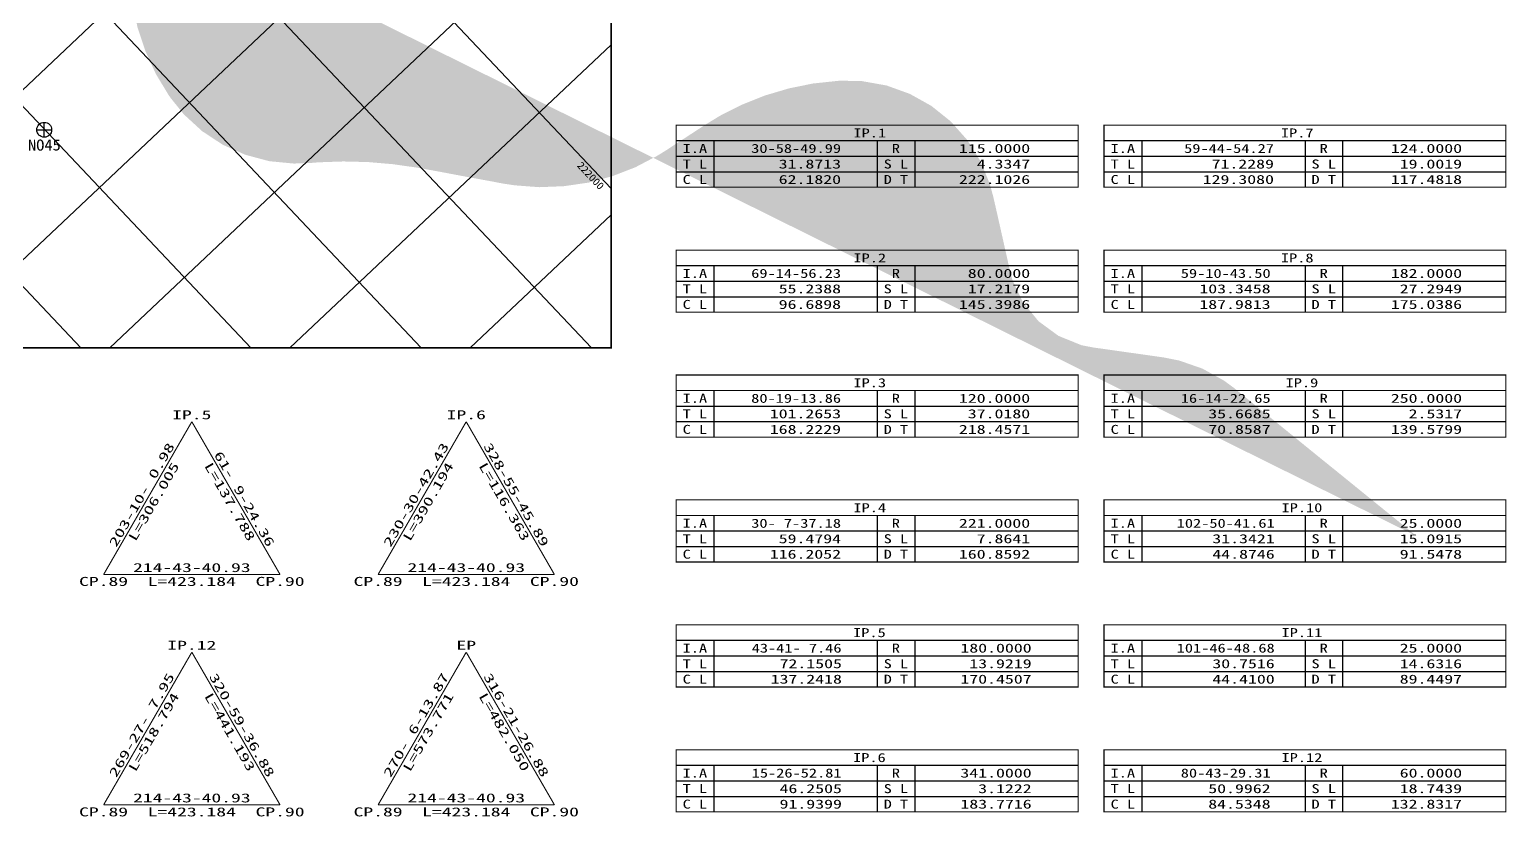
# Model space of a CAD drawing. Extents: x 222982 to 225286, y 223892 to 225222.
# Drawn here: x 224093 to 225286, y 223892 to 224528 of the extents above; entities that cross this region are included whole.
import ezdxf
from ezdxf.enums import TextEntityAlignment as Align

# ---------------------------------------------------------------- set-up
doc = ezdxf.new("R2010")
doc.units = 0
doc.header["$MEASUREMENT"] = 0
for name, color, linetype in [('CV-GRID-BORD', 4, 'CONTINUOUS'), ('CV-GRID-LINE', 1, 'CONTINUOUS'), ('CV-GRID-TEXT', 4, 'CONTINUOUS'), ('CV-TABL-LIN1', 4, 'CONTINUOUS'), ('CV-TABL-LIN2', 1, 'CONTINUOUS'), ('CV-TABL-TEX1', 6, 'CONTINUOUS'), ('CV-TABL-TEX2', 3, 'CONTINUOUS'), ('CZ-BASE', 253, 'CONTINUOUS'), ('CZ-LEAL', 1, 'CONTINUOUS'), ('CZ-LEAT', 3, 'CONTINUOUS'), ('CZ-SYMB', 2, 'CONTINUOUS')]:
    doc.layers.add(name, color=color, linetype=linetype)
doc.styles.add('GHS', font='DotumChe.ttf')

msp = doc.modelspace()

# ---------------------------------------------------------------- hatches: boundary and pattern name
at = {"layer": 'CZ-BASE'}
h = msp.add_hatch(color=256, dxfattribs=at)
h.paths.add_polyline_path([(224283.2, 224753.3), (224283.2, 224752.3), (224284.4, 224752.3), (224284.4, 224753.3)], flags=17)
edge = h.paths.add_edge_path()
edge.add_line((225213.6, 224118.1), (225198.1, 224130.7))
edge.add_line((225198.1, 224130.7), (225182.5, 224143.3))
edge.add_line((225182.5, 224143.3), (225167, 224155.9))
edge.add_line((225167, 224155.9), (225151.5, 224168.5))
edge.add_line((225151.5, 224168.5), (225135.9, 224181.1))
edge.add_line((225135.9, 224181.1), (225120.4, 224193.7))
edge.add_line((225120.4, 224193.7), (225104.9, 224206.3))
edge.add_line((225104.9, 224206.3), (225089.3, 224218.9))
edge.add_line((225089.3, 224218.9), (225073.8, 224231.5))
edge.add_line((225073.8, 224231.5), (225065.9, 224238))
edge.add_line((225065.9, 224238), (225058, 224243.8))
edge.add_line((225058, 224243.8), (225040.6, 224253.5))
edge.add_line((225040.6, 224253.5), (225021.7, 224260.1))
edge.add_line((225021.7, 224260.1), (225009.5, 224262.5))
edge.add_line((225009.5, 224262.5), (225002, 224263.6))
edge.add_line((225002, 224263.6), (224982.2, 224266.4))
edge.add_line((224982.2, 224266.4), (224962.4, 224269.2))
edge.add_line((224962.4, 224269.2), (224951.8, 224270.7))
edge.add_line((224951.8, 224270.7), (224942.7, 224272.5))
edge.add_line((224942.7, 224272.5), (224924.2, 224280))
edge.add_line((224924.2, 224280), (224908.1, 224291.8))
edge.add_line((224908.1, 224291.8), (224895.4, 224307.2))
edge.add_line((224895.4, 224307.2), (224887, 224325.2))
edge.add_line((224887, 224325.2), (224885, 224332.3))
edge.add_line((224885, 224332.3), (224882.3, 224344.6))
edge.add_line((224882.3, 224344.6), (224877.9, 224364.2))
edge.add_line((224877.9, 224364.2), (224873.5, 224383.7))
edge.add_line((224873.5, 224383.7), (224871.4, 224392.8))
edge.add_line((224871.4, 224392.8), (224868.6, 224403.1))
edge.add_line((224868.6, 224403.1), (224861, 224421.5))
edge.add_line((224861, 224421.5), (224850.4, 224438.4))
edge.add_line((224850.4, 224438.4), (224837.1, 224453.4))
edge.add_line((224837.1, 224453.4), (224821.5, 224465.9))
edge.add_line((224821.5, 224465.9), (224804.1, 224475.6))
edge.add_line((224804.1, 224475.6), (224785.3, 224482.4))
edge.add_line((224785.3, 224482.4), (224765.6, 224485.9))
edge.add_line((224765.6, 224485.9), (224748.1, 224486.3))
edge.add_line((224748.1, 224486.3), (224747.9, 224486.3))
edge.add_line((224747.9, 224486.3), (224745.6, 224486.1))
edge.add_line((224745.6, 224486.1), (224725.8, 224484))
edge.add_line((224725.8, 224484), (224706.2, 224480))
edge.add_line((224706.2, 224480), (224687, 224474.3))
edge.add_line((224687, 224474.3), (224668.4, 224466.9))
edge.add_line((224668.4, 224466.9), (224650.6, 224457.9))
edge.add_line((224650.6, 224457.9), (224638.7, 224450.6))
edge.add_line((224638.7, 224450.6), (224633.6, 224447.3))
edge.add_line((224633.6, 224447.3), (224616.9, 224436.4))
edge.add_line((224616.9, 224436.4), (224606.2, 224429.4))
edge.add_line((224606.2, 224429.4), (224600, 224425.6))
edge.add_line((224600, 224425.6), (224582.3, 224416.3))
edge.add_line((224582.3, 224416.3), (224563.7, 224409.1))
edge.add_line((224563.7, 224409.1), (224544.4, 224403.9))
edge.add_line((224544.4, 224403.9), (224524.6, 224401))
edge.add_line((224524.6, 224401), (224504.6, 224400.2))
edge.add_line((224504.6, 224400.2), (224484.7, 224401.7))
edge.add_line((224484.7, 224401.7), (224474.9, 224403.2))
edge.add_line((224474.9, 224403.2), (224465, 224405.1))
edge.add_line((224465, 224405.1), (224445.3, 224408.7))
edge.add_line((224445.3, 224408.7), (224425.7, 224412.4))
edge.add_line((224425.7, 224412.4), (224410.6, 224415.2))
edge.add_line((224410.6, 224415.2), (224406, 224416))
edge.add_line((224406, 224416), (224386.2, 224418.8))
edge.add_line((224386.2, 224418.8), (224366.3, 224420.5))
edge.add_line((224366.3, 224420.5), (224346.3, 224421))
edge.add_line((224346.3, 224421), (224326.3, 224420.3))
edge.add_line((224326.3, 224420.3), (224319.1, 224419.7))
edge.add_line((224319.1, 224419.7), (224319.1, 224419.7))
edge.add_line((224319.1, 224419.7), (224306.3, 224419.3))
edge.add_line((224306.3, 224419.3), (224286.5, 224421.2))
edge.add_line((224286.5, 224421.2), (224267.1, 224426.4))
edge.add_line((224267.1, 224426.4), (224248.9, 224434.5))
edge.add_line((224248.9, 224434.5), (224232.2, 224445.5))
edge.add_line((224232.2, 224445.5), (224217.5, 224459))
edge.add_line((224217.5, 224459), (224207.1, 224471.9))
edge.add_line((224207.1, 224471.9), (224206.8, 224472.3))
edge.add_line((224206.8, 224472.3), (224205.1, 224474.7))
edge.add_line((224205.1, 224474.7), (224194.8, 224491.8))
edge.add_line((224194.8, 224491.8), (224186.5, 224510))
edge.add_line((224186.5, 224510), (224180.1, 224529))
edge.add_line((224180.1, 224529), (224175.9, 224548.5))
edge.add_line((224175.9, 224548.5), (224173.9, 224568.4))
edge.add_line((224173.9, 224568.4), (224174, 224588.4))
edge.add_line((224174, 224588.4), (224176.3, 224608.2))
edge.add_line((224176.3, 224608.2), (224180.8, 224627.7))
edge.add_line((224180.8, 224627.7), (224187.5, 224646.6))
edge.add_line((224187.5, 224646.6), (224189.4, 224651.2))
edge.add_line((224189.4, 224651.2), (224189.7, 224651.7))
edge.add_line((224189.7, 224651.7), (224195.9, 224664.7))
edge.add_line((224195.9, 224664.7), (224205.8, 224682.1))
edge.add_line((224205.8, 224682.1), (224217, 224698.6))
edge.add_line((224217, 224698.6), (224227.3, 224711.5))
edge.add_line((224227.3, 224711.5), (224229.6, 224714.2))
edge.add_line((224229.6, 224714.2), (224242.5, 224729.5))
edge.add_line((224242.5, 224729.5), (224243.1, 224730.1))
edge.add_line((224243.1, 224730.1), (224248.9, 224747.8))
edge.add_line((224248.9, 224747.8), (224240.3, 224765.3))
edge.add_line((224240.3, 224765.3), (224235.4, 224768.5))
edge.add_line((224235.4, 224768.5), (224222.9, 224775))
edge.add_line((224222.9, 224775), (224210.8, 224781.2))
edge.add_line((224210.8, 224781.2), (224204.8, 224783.4))
edge.add_line((224204.8, 224783.4), (224185.6, 224779.9))
edge.add_line((224185.6, 224779.9), (224175.3, 224765.6))
edge.add_line((224175.3, 224765.6), (224174.7, 224763.7))
edge.add_line((224174.7, 224763.7), (224169.4, 224744.4))
edge.add_line((224169.4, 224744.4), (224164.1, 224725.1))
edge.add_line((224164.1, 224725.1), (224161.8, 224716.7))
edge.add_line((224161.8, 224716.7), (224157.8, 224706.2))
edge.add_line((224157.8, 224706.2), (224146.1, 224690))
edge.add_line((224146.1, 224690), (224129.8, 224678.6))
edge.add_line((224129.8, 224678.6), (224110.7, 224673.1))
edge.add_line((224110.7, 224673.1), (224097.3, 224673.1))
edge.add_line((224097.3, 224673.1), (224093.2, 224673.6))
h = msp.add_hatch(color=256, dxfattribs=at)
h.paths.add_polyline_path([(224290, 224758.9), (224289.8, 224758), (224289.7, 224757.4), (224289.4, 224757.1), (224289, 224756.9), (224289, 224755.9), (224289.8, 224755.9), (224289.8, 224752.4), (224289.8, 224748.8), (224290.2, 224748.8), (224290.2, 224753.9), (224290.3, 224758.9)], flags=17)
edge = h.paths.add_edge_path()
edge.add_line((225213.6, 224118.1), (225198.1, 224130.7))
edge.add_line((225198.1, 224130.7), (225182.5, 224143.3))
edge.add_line((225182.5, 224143.3), (225167, 224155.9))
edge.add_line((225167, 224155.9), (225151.5, 224168.5))
edge.add_line((225151.5, 224168.5), (225135.9, 224181.1))
edge.add_line((225135.9, 224181.1), (225120.4, 224193.7))
edge.add_line((225120.4, 224193.7), (225104.9, 224206.3))
edge.add_line((225104.9, 224206.3), (225089.3, 224218.9))
edge.add_line((225089.3, 224218.9), (225073.8, 224231.5))
edge.add_line((225073.8, 224231.5), (225065.9, 224238))
edge.add_line((225065.9, 224238), (225058, 224243.8))
edge.add_line((225058, 224243.8), (225040.6, 224253.5))
edge.add_line((225040.6, 224253.5), (225021.7, 224260.1))
edge.add_line((225021.7, 224260.1), (225009.5, 224262.5))
edge.add_line((225009.5, 224262.5), (225002, 224263.6))
edge.add_line((225002, 224263.6), (224982.2, 224266.4))
edge.add_line((224982.2, 224266.4), (224962.4, 224269.2))
edge.add_line((224962.4, 224269.2), (224951.8, 224270.7))
edge.add_line((224951.8, 224270.7), (224942.7, 224272.5))
edge.add_line((224942.7, 224272.5), (224924.2, 224280))
edge.add_line((224924.2, 224280), (224908.1, 224291.8))
edge.add_line((224908.1, 224291.8), (224895.4, 224307.2))
edge.add_line((224895.4, 224307.2), (224887, 224325.2))
edge.add_line((224887, 224325.2), (224885, 224332.3))
edge.add_line((224885, 224332.3), (224882.3, 224344.6))
edge.add_line((224882.3, 224344.6), (224877.9, 224364.2))
edge.add_line((224877.9, 224364.2), (224873.5, 224383.7))
edge.add_line((224873.5, 224383.7), (224871.4, 224392.8))
edge.add_line((224871.4, 224392.8), (224868.6, 224403.1))
edge.add_line((224868.6, 224403.1), (224861, 224421.5))
edge.add_line((224861, 224421.5), (224850.4, 224438.4))
edge.add_line((224850.4, 224438.4), (224837.1, 224453.4))
edge.add_line((224837.1, 224453.4), (224821.5, 224465.9))
edge.add_line((224821.5, 224465.9), (224804.1, 224475.6))
edge.add_line((224804.1, 224475.6), (224785.3, 224482.4))
edge.add_line((224785.3, 224482.4), (224765.6, 224485.9))
edge.add_line((224765.6, 224485.9), (224748.1, 224486.3))
edge.add_line((224748.1, 224486.3), (224747.9, 224486.3))
edge.add_line((224747.9, 224486.3), (224745.6, 224486.1))
edge.add_line((224745.6, 224486.1), (224725.8, 224484))
edge.add_line((224725.8, 224484), (224706.2, 224480))
edge.add_line((224706.2, 224480), (224687, 224474.3))
edge.add_line((224687, 224474.3), (224668.4, 224466.9))
edge.add_line((224668.4, 224466.9), (224650.6, 224457.9))
edge.add_line((224650.6, 224457.9), (224638.7, 224450.6))
edge.add_line((224638.7, 224450.6), (224633.6, 224447.3))
edge.add_line((224633.6, 224447.3), (224616.9, 224436.4))
edge.add_line((224616.9, 224436.4), (224606.2, 224429.4))
edge.add_line((224606.2, 224429.4), (224600, 224425.6))
edge.add_line((224600, 224425.6), (224582.3, 224416.3))
edge.add_line((224582.3, 224416.3), (224563.7, 224409.1))
edge.add_line((224563.7, 224409.1), (224544.4, 224403.9))
edge.add_line((224544.4, 224403.9), (224524.6, 224401))
edge.add_line((224524.6, 224401), (224504.6, 224400.2))
edge.add_line((224504.6, 224400.2), (224484.7, 224401.7))
edge.add_line((224484.7, 224401.7), (224474.9, 224403.2))
edge.add_line((224474.9, 224403.2), (224465, 224405.1))
edge.add_line((224465, 224405.1), (224445.3, 224408.7))
edge.add_line((224445.3, 224408.7), (224425.7, 224412.4))
edge.add_line((224425.7, 224412.4), (224410.6, 224415.2))
edge.add_line((224410.6, 224415.2), (224406, 224416))
edge.add_line((224406, 224416), (224386.2, 224418.8))
edge.add_line((224386.2, 224418.8), (224366.3, 224420.5))
edge.add_line((224366.3, 224420.5), (224346.3, 224421))
edge.add_line((224346.3, 224421), (224326.3, 224420.3))
edge.add_line((224326.3, 224420.3), (224319.1, 224419.7))
edge.add_line((224319.1, 224419.7), (224319.1, 224419.7))
edge.add_line((224319.1, 224419.7), (224306.3, 224419.3))
edge.add_line((224306.3, 224419.3), (224286.5, 224421.2))
edge.add_line((224286.5, 224421.2), (224267.1, 224426.4))
edge.add_line((224267.1, 224426.4), (224248.9, 224434.5))
edge.add_line((224248.9, 224434.5), (224232.2, 224445.5))
edge.add_line((224232.2, 224445.5), (224217.5, 224459))
edge.add_line((224217.5, 224459), (224207.1, 224471.9))
edge.add_line((224207.1, 224471.9), (224206.8, 224472.3))
edge.add_line((224206.8, 224472.3), (224205.1, 224474.7))
edge.add_line((224205.1, 224474.7), (224194.8, 224491.8))
edge.add_line((224194.8, 224491.8), (224186.5, 224510))
edge.add_line((224186.5, 224510), (224180.1, 224529))
edge.add_line((224180.1, 224529), (224175.9, 224548.5))
edge.add_line((224175.9, 224548.5), (224173.9, 224568.4))
edge.add_line((224173.9, 224568.4), (224174, 224588.4))
edge.add_line((224174, 224588.4), (224176.3, 224608.2))
edge.add_line((224176.3, 224608.2), (224180.8, 224627.7))
edge.add_line((224180.8, 224627.7), (224187.5, 224646.6))
edge.add_line((224187.5, 224646.6), (224189.4, 224651.2))
edge.add_line((224189.4, 224651.2), (224189.7, 224651.7))
edge.add_line((224189.7, 224651.7), (224195.9, 224664.7))
edge.add_line((224195.9, 224664.7), (224205.8, 224682.1))
edge.add_line((224205.8, 224682.1), (224217, 224698.6))
edge.add_line((224217, 224698.6), (224227.3, 224711.5))
edge.add_line((224227.3, 224711.5), (224229.6, 224714.2))
edge.add_line((224229.6, 224714.2), (224242.5, 224729.5))
edge.add_line((224242.5, 224729.5), (224243.1, 224730.1))
edge.add_line((224243.1, 224730.1), (224248.9, 224747.8))
edge.add_line((224248.9, 224747.8), (224240.3, 224765.3))
edge.add_line((224240.3, 224765.3), (224235.4, 224768.5))
edge.add_line((224235.4, 224768.5), (224222.9, 224775))
edge.add_line((224222.9, 224775), (224210.8, 224781.2))
edge.add_line((224210.8, 224781.2), (224204.8, 224783.4))
edge.add_line((224204.8, 224783.4), (224185.6, 224779.9))
edge.add_line((224185.6, 224779.9), (224175.3, 224765.6))
edge.add_line((224175.3, 224765.6), (224174.7, 224763.7))
edge.add_line((224174.7, 224763.7), (224169.4, 224744.4))
edge.add_line((224169.4, 224744.4), (224164.1, 224725.1))
edge.add_line((224164.1, 224725.1), (224161.8, 224716.7))
edge.add_line((224161.8, 224716.7), (224157.8, 224706.2))
edge.add_line((224157.8, 224706.2), (224146.1, 224690))
edge.add_line((224146.1, 224690), (224129.8, 224678.6))
edge.add_line((224129.8, 224678.6), (224110.7, 224673.1))
edge.add_line((224110.7, 224673.1), (224097.3, 224673.1))
edge.add_line((224097.3, 224673.1), (224093.2, 224673.6))
h = msp.add_hatch(color=256, dxfattribs=at)
h.paths.add_polyline_path([(224292.2, 224758.9), (224291.9, 224758.7), (224291.7, 224758.4), (224291.6, 224758), (224291.4, 224757.2), (224291.2, 224755.4), (224291.2, 224752.5), (224291.3, 224750.6), (224291.4, 224749.9), (224291.6, 224749.3), (224291.8, 224748.9), (224292, 224748.6), (224292.4, 224748.5), (224292.6, 224748.6), (224292.9, 224749), (224293.1, 224749.5), (224293.3, 224750.4), (224293.4, 224751.8), (224293.5, 224752.5), (224293.5, 224754.9), (224293.3, 224756.7), (224293.1, 224757.9), (224292.9, 224758.4), (224292.7, 224758.7), (224292.5, 224758.9)], flags=17)
h.paths.add_polyline_path([(224292.2, 224757.7), (224291.9, 224757.2), (224291.8, 224756.8), (224291.7, 224756.3), (224291.6, 224754.9), (224291.6, 224752.5), (224291.7, 224751.2), (224291.8, 224750.4), (224292, 224749.9), (224292.2, 224749.7), (224292.4, 224749.7), (224292.7, 224750), (224292.8, 224750.5), (224292.9, 224751.3), (224293, 224752.6), (224293, 224754.8), (224293, 224756.2), (224292.8, 224757), (224292.7, 224757.4), (224292.6, 224757.6)], flags=16)
edge = h.paths.add_edge_path()
edge.add_line((225213.6, 224118.1), (225198.1, 224130.7))
edge.add_line((225198.1, 224130.7), (225182.5, 224143.3))
edge.add_line((225182.5, 224143.3), (225167, 224155.9))
edge.add_line((225167, 224155.9), (225151.5, 224168.5))
edge.add_line((225151.5, 224168.5), (225135.9, 224181.1))
edge.add_line((225135.9, 224181.1), (225120.4, 224193.7))
edge.add_line((225120.4, 224193.7), (225104.9, 224206.3))
edge.add_line((225104.9, 224206.3), (225089.3, 224218.9))
edge.add_line((225089.3, 224218.9), (225073.8, 224231.5))
edge.add_line((225073.8, 224231.5), (225065.9, 224238))
edge.add_line((225065.9, 224238), (225058, 224243.8))
edge.add_line((225058, 224243.8), (225040.6, 224253.5))
edge.add_line((225040.6, 224253.5), (225021.7, 224260.1))
edge.add_line((225021.7, 224260.1), (225009.5, 224262.5))
edge.add_line((225009.5, 224262.5), (225002, 224263.6))
edge.add_line((225002, 224263.6), (224982.2, 224266.4))
edge.add_line((224982.2, 224266.4), (224962.4, 224269.2))
edge.add_line((224962.4, 224269.2), (224951.8, 224270.7))
edge.add_line((224951.8, 224270.7), (224942.7, 224272.5))
edge.add_line((224942.7, 224272.5), (224924.2, 224280))
edge.add_line((224924.2, 224280), (224908.1, 224291.8))
edge.add_line((224908.1, 224291.8), (224895.4, 224307.2))
edge.add_line((224895.4, 224307.2), (224887, 224325.2))
edge.add_line((224887, 224325.2), (224885, 224332.3))
edge.add_line((224885, 224332.3), (224882.3, 224344.6))
edge.add_line((224882.3, 224344.6), (224877.9, 224364.2))
edge.add_line((224877.9, 224364.2), (224873.5, 224383.7))
edge.add_line((224873.5, 224383.7), (224871.4, 224392.8))
edge.add_line((224871.4, 224392.8), (224868.6, 224403.1))
edge.add_line((224868.6, 224403.1), (224861, 224421.5))
edge.add_line((224861, 224421.5), (224850.4, 224438.4))
edge.add_line((224850.4, 224438.4), (224837.1, 224453.4))
edge.add_line((224837.1, 224453.4), (224821.5, 224465.9))
edge.add_line((224821.5, 224465.9), (224804.1, 224475.6))
edge.add_line((224804.1, 224475.6), (224785.3, 224482.4))
edge.add_line((224785.3, 224482.4), (224765.6, 224485.9))
edge.add_line((224765.6, 224485.9), (224748.1, 224486.3))
edge.add_line((224748.1, 224486.3), (224747.9, 224486.3))
edge.add_line((224747.9, 224486.3), (224745.6, 224486.1))
edge.add_line((224745.6, 224486.1), (224725.8, 224484))
edge.add_line((224725.8, 224484), (224706.2, 224480))
edge.add_line((224706.2, 224480), (224687, 224474.3))
edge.add_line((224687, 224474.3), (224668.4, 224466.9))
edge.add_line((224668.4, 224466.9), (224650.6, 224457.9))
edge.add_line((224650.6, 224457.9), (224638.7, 224450.6))
edge.add_line((224638.7, 224450.6), (224633.6, 224447.3))
edge.add_line((224633.6, 224447.3), (224616.9, 224436.4))
edge.add_line((224616.9, 224436.4), (224606.2, 224429.4))
edge.add_line((224606.2, 224429.4), (224600, 224425.6))
edge.add_line((224600, 224425.6), (224582.3, 224416.3))
edge.add_line((224582.3, 224416.3), (224563.7, 224409.1))
edge.add_line((224563.7, 224409.1), (224544.4, 224403.9))
edge.add_line((224544.4, 224403.9), (224524.6, 224401))
edge.add_line((224524.6, 224401), (224504.6, 224400.2))
edge.add_line((224504.6, 224400.2), (224484.7, 224401.7))
edge.add_line((224484.7, 224401.7), (224474.9, 224403.2))
edge.add_line((224474.9, 224403.2), (224465, 224405.1))
edge.add_line((224465, 224405.1), (224445.3, 224408.7))
edge.add_line((224445.3, 224408.7), (224425.7, 224412.4))
edge.add_line((224425.7, 224412.4), (224410.6, 224415.2))
edge.add_line((224410.6, 224415.2), (224406, 224416))
edge.add_line((224406, 224416), (224386.2, 224418.8))
edge.add_line((224386.2, 224418.8), (224366.3, 224420.5))
edge.add_line((224366.3, 224420.5), (224346.3, 224421))
edge.add_line((224346.3, 224421), (224326.3, 224420.3))
edge.add_line((224326.3, 224420.3), (224319.1, 224419.7))
edge.add_line((224319.1, 224419.7), (224319.1, 224419.7))
edge.add_line((224319.1, 224419.7), (224306.3, 224419.3))
edge.add_line((224306.3, 224419.3), (224286.5, 224421.2))
edge.add_line((224286.5, 224421.2), (224267.1, 224426.4))
edge.add_line((224267.1, 224426.4), (224248.9, 224434.5))
edge.add_line((224248.9, 224434.5), (224232.2, 224445.5))
edge.add_line((224232.2, 224445.5), (224217.5, 224459))
edge.add_line((224217.5, 224459), (224207.1, 224471.9))
edge.add_line((224207.1, 224471.9), (224206.8, 224472.3))
edge.add_line((224206.8, 224472.3), (224205.1, 224474.7))
edge.add_line((224205.1, 224474.7), (224194.8, 224491.8))
edge.add_line((224194.8, 224491.8), (224186.5, 224510))
edge.add_line((224186.5, 224510), (224180.1, 224529))
edge.add_line((224180.1, 224529), (224175.9, 224548.5))
edge.add_line((224175.9, 224548.5), (224173.9, 224568.4))
edge.add_line((224173.9, 224568.4), (224174, 224588.4))
edge.add_line((224174, 224588.4), (224176.3, 224608.2))
edge.add_line((224176.3, 224608.2), (224180.8, 224627.7))
edge.add_line((224180.8, 224627.7), (224187.5, 224646.6))
edge.add_line((224187.5, 224646.6), (224189.4, 224651.2))
edge.add_line((224189.4, 224651.2), (224189.7, 224651.7))
edge.add_line((224189.7, 224651.7), (224195.9, 224664.7))
edge.add_line((224195.9, 224664.7), (224205.8, 224682.1))
edge.add_line((224205.8, 224682.1), (224217, 224698.6))
edge.add_line((224217, 224698.6), (224227.3, 224711.5))
edge.add_line((224227.3, 224711.5), (224229.6, 224714.2))
edge.add_line((224229.6, 224714.2), (224242.5, 224729.5))
edge.add_line((224242.5, 224729.5), (224243.1, 224730.1))
edge.add_line((224243.1, 224730.1), (224248.9, 224747.8))
edge.add_line((224248.9, 224747.8), (224240.3, 224765.3))
edge.add_line((224240.3, 224765.3), (224235.4, 224768.5))
edge.add_line((224235.4, 224768.5), (224222.9, 224775))
edge.add_line((224222.9, 224775), (224210.8, 224781.2))
edge.add_line((224210.8, 224781.2), (224204.8, 224783.4))
edge.add_line((224204.8, 224783.4), (224185.6, 224779.9))
edge.add_line((224185.6, 224779.9), (224175.3, 224765.6))
edge.add_line((224175.3, 224765.6), (224174.7, 224763.7))
edge.add_line((224174.7, 224763.7), (224169.4, 224744.4))
edge.add_line((224169.4, 224744.4), (224164.1, 224725.1))
edge.add_line((224164.1, 224725.1), (224161.8, 224716.7))
edge.add_line((224161.8, 224716.7), (224157.8, 224706.2))
edge.add_line((224157.8, 224706.2), (224146.1, 224690))
edge.add_line((224146.1, 224690), (224129.8, 224678.6))
edge.add_line((224129.8, 224678.6), (224110.7, 224673.1))
edge.add_line((224110.7, 224673.1), (224097.3, 224673.1))
edge.add_line((224097.3, 224673.1), (224093.2, 224673.6))

# ---------------------------------------------------------------- linework, layer by layer
at = {"layer": 'CV-GRID-BORD', "const_width": 1.2}
msp.add_lwpolyline([(222982.6, 224270.3), (224562.7, 224270.3), (224562.7, 225221.2), (222982.6, 225221.2)], close=True, dxfattribs=at)
at = {"layer": 'CV-GRID-LINE', "linetype": 'Continuous'}
for p, q in [((223511.1, 225221.2), (224409.3, 224270.3)), ((223648.7, 225221.2), (224546.8, 224270.3)), ((223786.2, 225221.2), (224562.7, 224399.2)), ((223490.6, 225097.3), (224271.7, 224270.3)), ((223490.6, 224951.6), (224134.2, 224270.3)), ((224562.7, 224928.1), (223866.4, 224270.3)), ((224562.7, 224790.5), (224012, 224270.3)), ((224562.7, 224653), (224157.6, 224270.3)), ((224562.7, 224515.4), (224303.2, 224270.3)), ((224562.7, 224377.8), (224448.9, 224270.3))]:
    msp.add_line(p, q, dxfattribs=at)
at = {"layer": 'CV-TABL-LIN1', "const_width": 0.9}
for points in [[(224615.2, 224450.3), (224940, 224450.3), (224940, 224400.2), (224615.2, 224400.2), (224615.2, 224450.3)], [(224615.2, 224437.8), (224940, 224437.8)], [(224615.2, 224349.3), (224940, 224349.3), (224940, 224299.2), (224615.2, 224299.2), (224615.2, 224349.3)], [(224615.2, 224336.8), (224940, 224336.8)], [(224615.2, 224248.4), (224940, 224248.4), (224940, 224198.2), (224615.2, 224198.2), (224615.2, 224248.4)], [(224615.2, 224235.8), (224940, 224235.8)], [(224615.2, 224147.4), (224940, 224147.4), (224940, 224097.2), (224615.2, 224097.2), (224615.2, 224147.4)], [(224615.2, 224134.8), (224940, 224134.8)], [(224615.2, 224046.4), (224940, 224046.4), (224940, 223996.2), (224615.2, 223996.2), (224615.2, 224046.4)], [(224615.2, 224033.9), (224940, 224033.9)], [(224615.2, 223945.4), (224940, 223945.4), (224940, 223895.3), (224615.2, 223895.3), (224615.2, 223945.4)], [(224615.2, 223932.9), (224940, 223932.9)]]:
    msp.add_lwpolyline(points, dxfattribs=at)
at = {"layer": 'CV-TABL-LIN2'}
for p, q in [((224645.6, 224437.8), (224645.6, 224400.2)), ((224777.6, 224437.8), (224777.6, 224400.2)), ((224808, 224437.8), (224808, 224400.2)), ((224615.2, 224425.2), (224940, 224425.2)), ((224615.2, 224412.7), (224940, 224412.7)), ((224645.6, 224336.8), (224645.6, 224299.2)), ((224777.6, 224336.8), (224777.6, 224299.2)), ((224808, 224336.8), (224808, 224299.2)), ((224615.2, 224324.3), (224940, 224324.3)), ((224615.2, 224311.7), (224940, 224311.7)), ((224645.6, 224235.8), (224645.6, 224198.2)), ((224777.6, 224235.8), (224777.6, 224198.2)), ((224808, 224235.8), (224808, 224198.2)), ((224615.2, 224223.3), (224940, 224223.3)), ((224615.2, 224210.7), (224940, 224210.7)), ((224645.6, 224134.8), (224645.6, 224097.2)), ((224777.6, 224134.8), (224777.6, 224097.2)), ((224808, 224134.8), (224808, 224097.2)), ((224615.2, 224122.3), (224940, 224122.3)), ((224615.2, 224109.8), (224940, 224109.8)), ((224645.6, 224033.9), (224645.6, 223996.2)), ((224777.6, 224033.9), (224777.6, 223996.2)), ((224808, 224033.9), (224808, 223996.2)), ((224615.2, 224021.3), (224940, 224021.3)), ((224615.2, 224008.8), (224940, 224008.8)), ((224645.6, 223932.9), (224645.6, 223895.3)), ((224777.6, 223932.9), (224777.6, 223895.3)), ((224808, 223932.9), (224808, 223895.3)), ((224615.2, 223920.3), (224940, 223920.3)), ((224615.2, 223907.8), (224940, 223907.8))]:
    msp.add_line(p, q, dxfattribs=at)
at = {"layer": 'CZ-BASE'}
for p, q in [((224991.4, 224437.8), (224991.4, 224400.2)), ((225123.4, 224437.8), (225123.4, 224400.2)), ((225153.7, 224437.8), (225153.7, 224400.2)), ((224961, 224425.2), (225285.7, 224425.2)), ((224961, 224412.7), (225285.7, 224412.7)), ((224991.4, 224336.8), (224991.4, 224299.2)), ((225123.4, 224336.8), (225123.4, 224299.2)), ((225153.7, 224336.8), (225153.7, 224299.2)), ((224961, 224324.3), (225285.7, 224324.3)), ((224961, 224311.7), (225285.7, 224311.7)), ((224991.4, 224235.8), (224991.4, 224198.2)), ((225123.4, 224235.8), (225123.4, 224198.2)), ((225153.7, 224235.8), (225153.7, 224198.2)), ((224961, 224223.3), (225285.7, 224223.3)), ((224961, 224210.7), (225285.7, 224210.7)), ((224991.4, 224134.8), (224991.4, 224097.2)), ((225123.4, 224134.8), (225123.4, 224097.2)), ((225153.7, 224134.8), (225153.7, 224097.2)), ((224961, 224122.3), (225285.7, 224122.3)), ((224961, 224109.8), (225285.7, 224109.8)), ((224991.4, 224033.9), (224991.4, 223996.2)), ((225123.4, 224033.9), (225123.4, 223996.2)), ((225153.7, 224033.9), (225153.7, 223996.2)), ((224961, 224021.3), (225285.7, 224021.3)), ((224961, 224008.8), (225285.7, 224008.8)), ((224991.4, 223932.9), (224991.4, 223895.3)), ((225123.4, 223932.9), (225123.4, 223895.3)), ((225153.7, 223932.9), (225153.7, 223895.3)), ((224961, 223920.3), (225285.7, 223920.3)), ((224961, 223907.8), (225285.7, 223907.8))]:
    msp.add_line(p, q, dxfattribs=at)
at = {"layer": 'CZ-BASE', "const_width": 0.9}
for points in [[(224961, 224450.3), (225285.7, 224450.3), (225285.7, 224400.2), (224961, 224400.2), (224961, 224450.3)], [(224961, 224437.8), (225285.7, 224437.8)], [(224961, 224349.3), (225285.7, 224349.3), (225285.7, 224299.2), (224961, 224299.2), (224961, 224349.3)], [(224961, 224336.8), (225285.7, 224336.8)], [(224961, 224248.4), (225285.7, 224248.4), (225285.7, 224198.2), (224961, 224198.2), (224961, 224248.4)], [(224961, 224235.8), (225285.7, 224235.8)], [(224961, 224147.4), (225285.7, 224147.4), (225285.7, 224097.2), (224961, 224097.2), (224961, 224147.4)], [(224961, 224134.8), (225285.7, 224134.8)], [(224961, 224046.4), (225285.7, 224046.4), (225285.7, 223996.2), (224961, 223996.2), (224961, 224046.4)], [(224961, 224033.9), (225285.7, 224033.9)], [(224961, 223945.4), (225285.7, 223945.4), (225285.7, 223895.3), (224961, 223895.3), (224961, 223945.4)], [(224961, 223932.9), (225285.7, 223932.9)]]:
    msp.add_lwpolyline(points, dxfattribs=at)
at = {"layer": 'CZ-BASE', "linetype": 'Continuous', "const_width": 0.9}
for points in [[(224223.9, 224024.3), (224152.6, 223900.9)], [(224223.9, 224024.3), (224295.2, 223900.9)], [(224445.6, 224024.3), (224374.4, 223900.9)], [(224445.6, 224024.3), (224516.9, 223900.9)], [(224152.6, 223900.9), (224295.2, 223900.9)], [(224374.4, 223900.9), (224516.9, 223900.9)]]:
    msp.add_lwpolyline(points, dxfattribs=at)
at = {"layer": 'CZ-LEAL', "linetype": 'Continuous', "const_width": 0.9}
for points in [[(224223.9, 224210.6), (224152.6, 224087.1)], [(224223.9, 224210.6), (224295.2, 224087.1)], [(224445.6, 224210.6), (224374.4, 224087.1)], [(224445.6, 224210.6), (224516.9, 224087.1)], [(224152.6, 224087.1), (224295.2, 224087.1)], [(224374.4, 224087.1), (224516.9, 224087.1)]]:
    msp.add_lwpolyline(points, dxfattribs=at)
at = {"layer": 'CZ-SYMB', "linetype": 'Continuous'}
for p, q in [((224098.6, 224446.5), (224110.6, 224446.6)), ((224104.7, 224440.6), (224104.5, 224452.6))]:
    msp.add_line(p, q, dxfattribs=at)
msp.add_circle((224104.6, 224446.6), 6, dxfattribs=at)

# ---------------------------------------------------------------- texts
at = {"layer": 'CV-GRID-TEXT', "style": 'GHS', "width": 1.100098}
msp.add_text('222000', height=6, rotation=313.3682, dxfattribs=at).set_placement((224534.7, 224417.3), (224553.3, 224397.6), align=Align.FIT)
at = {"layer": 'CV-TABL-TEX1', "style": 'GHS', "width": 1.333452}
for s, p, p2 in [('IP.1', (224758.5, 224440.4), (224784.9, 224440.4)), ('IP.2', (224758.5, 224339.4), (224784.9, 224339.4)), ('IP.3', (224758.5, 224238.5), (224784.9, 224238.5)), ('IP.4', (224758.5, 224137.5), (224784.9, 224137.5)), ('IP.5', (224758.2, 224036.5), (224784.6, 224036.5)), ('IP.6', (224758.2, 223935.5), (224784.6, 223935.5))]:
    msp.add_text(s, height=7.26, dxfattribs=at).set_placement(p, p2, align=Align.FIT)
at = {"layer": 'CV-TABL-TEX2', "style": 'GHS'}
for s, width, p, p2 in [('I.A', 1.333452, (224620.5, 224427.9), (224640.3, 224427.9)), ('30-58-49.99', 1.333452, (224675.9, 224427.9), (224748.5, 224427.9)), ('R', 1.333452, (224789.5, 224427.9), (224796.1, 224427.9)), ('   115.0000', 1.454675, (224822.1, 224427.9), (224901.3, 224427.9)), ('T L', 1.333452, (224620.5, 224415.3), (224640.3, 224415.3)), ('    31.8713', 1.454675, (224669.3, 224415.3), (224748.5, 224415.3)), ('S L', 1.333452, (224782.9, 224415.3), (224802.7, 224415.3)), ('     4.3347', 1.454675, (224822.1, 224415.3), (224901.3, 224415.3)), ('C L', 1.333452, (224620.5, 224402.8), (224640.3, 224402.8)), ('    62.1820', 1.454675, (224669.3, 224402.8), (224748.5, 224402.8)), ('D T', 1.333452, (224782.9, 224402.8), (224802.7, 224402.8)), ('   222.1026', 1.454675, (224822.1, 224402.8), (224901.3, 224402.8)), ('I.A', 1.333452, (224620.5, 224326.9), (224640.3, 224326.9)), ('69-14-56.23', 1.333452, (224675.9, 224326.9), (224748.5, 224326.9)), ('R', 1.333452, (224789.5, 224326.9), (224796.1, 224326.9)), ('    80.0000', 1.454675, (224822.1, 224326.9), (224901.3, 224326.9)), ('T L', 1.333452, (224620.5, 224314.4), (224640.3, 224314.4)), ('    55.2388', 1.454675, (224669.3, 224314.4), (224748.5, 224314.4)), ('S L', 1.333452, (224782.9, 224314.4), (224802.7, 224314.4)), ('    17.2179', 1.454675, (224822.1, 224314.4), (224901.3, 224314.4)), ('C L', 1.333452, (224620.5, 224301.8), (224640.3, 224301.8)), ('    96.6898', 1.454675, (224669.3, 224301.8), (224748.5, 224301.8)), ('D T', 1.333452, (224782.9, 224301.8), (224802.7, 224301.8)), ('   145.3986', 1.454675, (224822.1, 224301.8), (224901.3, 224301.8)), ('I.A', 1.333452, (224620.5, 224225.9), (224640.3, 224225.9)), ('80-19-13.86', 1.333452, (224675.9, 224225.9), (224748.5, 224225.9)), ('R', 1.333452, (224789.5, 224225.9), (224796.1, 224225.9)), ('   120.0000', 1.454675, (224822.1, 224225.9), (224901.3, 224225.9)), ('T L', 1.333452, (224620.5, 224213.4), (224640.3, 224213.4)), ('   101.2653', 1.454675, (224669.3, 224213.4), (224748.5, 224213.4)), ('S L', 1.333452, (224782.9, 224213.4), (224802.7, 224213.4)), ('    37.0180', 1.454675, (224822.1, 224213.4), (224901.3, 224213.4)), ('C L', 1.333452, (224620.5, 224200.8), (224640.3, 224200.8)), ('   168.2229', 1.454675, (224669.3, 224200.8), (224748.5, 224200.8)), ('D T', 1.333452, (224782.9, 224200.8), (224802.7, 224200.8)), ('   218.4571', 1.454675, (224822.1, 224200.8), (224901.3, 224200.8)), ('I.A', 1.333452, (224620.5, 224124.9), (224640.3, 224124.9)), ('30- 7-37.18', 1.333452, (224675.9, 224124.9), (224748.5, 224124.9)), ('R', 1.333452, (224789.5, 224124.9), (224796.1, 224124.9)), ('   221.0000', 1.454675, (224822.1, 224124.9), (224901.3, 224124.9)), ('T L', 1.333452, (224620.5, 224112.4), (224640.3, 224112.4)), ('    59.4794', 1.454675, (224669.3, 224112.4), (224748.5, 224112.4)), ('S L', 1.333452, (224782.9, 224112.4), (224802.7, 224112.4)), ('     7.8641', 1.454675, (224822.1, 224112.4), (224901.3, 224112.4)), ('C L', 1.333452, (224620.5, 224099.9), (224640.3, 224099.9)), ('   116.2052', 1.454675, (224669.3, 224099.9), (224748.5, 224099.9)), ('D T', 1.333452, (224782.9, 224099.9), (224802.7, 224099.9)), ('   160.8592', 1.454675, (224822.1, 224099.9), (224901.3, 224099.9)), ('I.A', 1.333452, (224620.5, 224024), (224640.3, 224024)), ('43-41- 7.46', 1.333452, (224676.3, 224024), (224748.9, 224024)), ('R', 1.333452, (224789.5, 224024), (224796.1, 224024)), ('   180.0000', 1.454675, (224823.3, 224024), (224902.5, 224024)), ('T L', 1.333452, (224620.5, 224011.4), (224640.3, 224011.4)), ('    72.1505', 1.454675, (224670, 224011.4), (224749.2, 224011.4)), ('S L', 1.333452, (224782.9, 224011.4), (224802.7, 224011.4)), ('    13.9219', 1.454675, (224823.3, 224011.4), (224902.5, 224011.4)), ('C L', 1.333452, (224620.5, 223998.9), (224640.3, 223998.9)), ('   137.2418', 1.454675, (224670, 223998.9), (224749.2, 223998.9)), ('D T', 1.333452, (224782.9, 223998.9), (224802.7, 223998.9)), ('   170.4507', 1.454675, (224823.3, 223998.9), (224902.5, 223998.9)), ('I.A', 1.333452, (224620.5, 223923), (224640.3, 223923)), ('15-26-52.81', 1.333452, (224676.3, 223923), (224748.9, 223923)), ('R', 1.333452, (224789.5, 223923), (224796.1, 223923)), ('   341.0000', 1.454675, (224823.3, 223923), (224902.5, 223923)), ('T L', 1.333452, (224620.5, 223910.4), (224640.3, 223910.4)), ('    46.2505', 1.454675, (224670, 223910.4), (224749.2, 223910.4)), ('S L', 1.333452, (224782.9, 223910.4), (224802.7, 223910.4)), ('     3.1222', 1.454675, (224823.3, 223910.4), (224902.5, 223910.4)), ('C L', 1.333452, (224620.5, 223897.9), (224640.3, 223897.9)), ('    91.9399', 1.454675, (224670, 223897.9), (224749.2, 223897.9)), ('D T', 1.333452, (224782.9, 223897.9), (224802.7, 223897.9)), ('   183.7716', 1.454675, (224823.3, 223897.9), (224902.5, 223897.9))]:
    msp.add_text(s, height=7.26, dxfattribs=dict(at, width=width)).set_placement(p, p2, align=Align.FIT)
at = {"layer": 'CZ-BASE', "style": 'GHS'}
for s, width, p, p2 in [('IP.7', 1.333452, (225103.9, 224440.4), (225130.3, 224440.4)), ('I.A', 1.333452, (224966.3, 224427.9), (224986.1, 224427.9)), ('59-44-54.27', 1.333452, (225025.7, 224427.9), (225098.3, 224427.9)), ('R', 1.333452, (225135.2, 224427.9), (225141.8, 224427.9)), ('   124.0000', 1.454675, (225171.1, 224427.9), (225250.3, 224427.9)), ('T L', 1.333452, (224966.3, 224415.3), (224986.1, 224415.3)), ('    71.2289', 1.454675, (225019.1, 224415.3), (225098.3, 224415.3)), ('S L', 1.333452, (225128.6, 224415.3), (225148.4, 224415.3)), ('    19.0019', 1.454675, (225171.1, 224415.3), (225250.3, 224415.3)), ('C L', 1.333452, (224966.3, 224402.8), (224986.1, 224402.8)), ('   129.3080', 1.454675, (225019.1, 224402.8), (225098.3, 224402.8)), ('D T', 1.333452, (225128.6, 224402.8), (225148.4, 224402.8)), ('   117.4818', 1.454675, (225171.1, 224402.8), (225250.3, 224402.8)), ('IP.8', 1.333452, (225103.9, 224339.4), (225130.3, 224339.4)), ('I.A', 1.333452, (224966.3, 224326.9), (224986.1, 224326.9)), ('59-10-43.50', 1.333452, (225023, 224326.9), (225095.6, 224326.9)), ('R', 1.333452, (225135.2, 224326.9), (225141.8, 224326.9)), ('   182.0000', 1.454675, (225171.1, 224326.9), (225250.3, 224326.9)), ('T L', 1.333452, (224966.3, 224314.4), (224986.1, 224314.4)), ('   103.3458', 1.454675, (225016.4, 224314.4), (225095.6, 224314.4)), ('S L', 1.333452, (225128.6, 224314.4), (225148.4, 224314.4)), ('    27.2949', 1.454675, (225171.1, 224314.4), (225250.3, 224314.4)), ('C L', 1.333452, (224966.3, 224301.8), (224986.1, 224301.8)), ('   187.9813', 1.454675, (225016.4, 224301.8), (225095.6, 224301.8)), ('D T', 1.333452, (225128.6, 224301.8), (225148.4, 224301.8)), ('   175.0386', 1.454675, (225171.1, 224301.8), (225250.3, 224301.8)), ('IP.9', 1.333452, (225107.7, 224238.5), (225134.1, 224238.5)), ('I.A', 1.333452, (224966.3, 224225.9), (224986.1, 224225.9)), ('16-14-22.65', 1.333452, (225023, 224225.9), (225095.6, 224225.9)), ('R', 1.333452, (225135.2, 224225.9), (225141.8, 224225.9)), ('   250.0000', 1.454675, (225171.1, 224225.9), (225250.3, 224225.9)), ('T L', 1.333452, (224966.3, 224213.4), (224986.1, 224213.4)), ('    35.6685', 1.454675, (225016.4, 224213.4), (225095.6, 224213.4)), ('S L', 1.333452, (225128.6, 224213.4), (225148.4, 224213.4)), ('     2.5317', 1.454675, (225171.1, 224213.4), (225250.3, 224213.4)), ('C L', 1.333452, (224966.3, 224200.8), (224986.1, 224200.8)), ('    70.8587', 1.454675, (225016.4, 224200.8), (225095.6, 224200.8)), ('D T', 1.333452, (225128.6, 224200.8), (225148.4, 224200.8)), ('   139.5799', 1.454675, (225171.1, 224200.8), (225250.3, 224200.8)), ('IP.10', 1.333452, (225104.4, 224137.5), (225137.4, 224137.5)), ('I.A', 1.333452, (224966.3, 224124.9), (224986.1, 224124.9)), ('102-50-41.61', 1.333452, (225019.7, 224124.9), (225098.9, 224124.9)), ('R', 1.333452, (225135.2, 224124.9), (225141.8, 224124.9)), ('    25.0000', 1.454675, (225171.1, 224124.9), (225250.3, 224124.9)), ('T L', 1.333452, (224966.3, 224112.4), (224986.1, 224112.4)), ('    31.3421', 1.454675, (225019.7, 224112.4), (225098.9, 224112.4)), ('S L', 1.333452, (225128.6, 224112.4), (225148.4, 224112.4)), ('    15.0915', 1.454675, (225171.1, 224112.4), (225250.3, 224112.4)), ('C L', 1.333452, (224966.3, 224099.9), (224986.1, 224099.9)), ('    44.8746', 1.454675, (225019.7, 224099.9), (225098.9, 224099.9)), ('D T', 1.333452, (225128.6, 224099.9), (225148.4, 224099.9)), ('    91.5478', 1.454675, (225171.1, 224099.9), (225250.3, 224099.9)), ('IP.11', 1.333452, (225104.4, 224036.5), (225137.4, 224036.5)), ('IP.12', 1.600142, (224204.1, 224026.3), (224243.7, 224026.3)), ('EP', 1.600142, (224437.7, 224026.3), (224453.6, 224026.3)), ('I.A', 1.333452, (224966.3, 224024), (224986.1, 224024)), ('101-46-48.68', 1.333452, (225019.7, 224024), (225098.9, 224024)), ('R', 1.333452, (225135.2, 224024), (225141.8, 224024)), ('    25.0000', 1.454675, (225171.1, 224024), (225250.3, 224024)), ('T L', 1.333452, (224966.3, 224011.4), (224986.1, 224011.4)), ('    30.7516', 1.454675, (225019.7, 224011.4), (225098.9, 224011.4)), ('S L', 1.333452, (225128.6, 224011.4), (225148.4, 224011.4)), ('    14.6316', 1.454675, (225171.1, 224011.4), (225250.3, 224011.4)), ('C L', 1.333452, (224966.3, 223998.9), (224986.1, 223998.9)), ('    44.4100', 1.454675, (225019.7, 223998.9), (225098.9, 223998.9)), ('D T', 1.333452, (225128.6, 223998.9), (225148.4, 223998.9)), ('    89.4497', 1.454675, (225171.1, 223998.9), (225250.3, 223998.9)), ('IP.12', 1.333452, (225104.4, 223935.5), (225137.4, 223935.5)), ('I.A', 1.333452, (224966.3, 223923), (224986.1, 223923)), ('80-43-29.31', 1.333452, (225023, 223923), (225095.6, 223923)), ('R', 1.333452, (225135.2, 223923), (225141.8, 223923)), ('    60.0000', 1.454675, (225171.1, 223923), (225250.3, 223923)), ('214-43-40.93', 1.600142, (224176.4, 223902.9), (224271.4, 223902.9)), ('214-43-40.93', 1.600142, (224398.1, 223902.9), (224493.2, 223902.9)), ('T L', 1.333452, (224966.3, 223910.4), (224986.1, 223910.4)), ('    50.9962', 1.454675, (225016.4, 223910.4), (225095.6, 223910.4)), ('S L', 1.333452, (225128.6, 223910.4), (225148.4, 223910.4)), ('    18.7439', 1.454675, (225171.1, 223910.4), (225250.3, 223910.4)), ('CP.89', 1.600142, (224132.8, 223891.6), (224172.4, 223891.6)), ('L=423.184', 1.600142, (224188.2, 223891.6), (224259.5, 223891.6)), ('CP.90', 1.600142, (224275.4, 223891.6), (224315, 223891.6)), ('CP.89', 1.600142, (224354.6, 223891.6), (224394.2, 223891.6)), ('L=423.184', 1.600142, (224410, 223891.6), (224481.3, 223891.6)), ('CP.90', 1.600142, (224497.1, 223891.6), (224536.7, 223891.6)), ('C L', 1.333452, (224966.3, 223897.9), (224986.1, 223897.9)), ('    84.5348', 1.454675, (225016.4, 223897.9), (225095.6, 223897.9)), ('D T', 1.333452, (225128.6, 223897.9), (225148.4, 223897.9)), ('   132.8317', 1.454675, (225171.1, 223897.9), (225250.3, 223897.9))]:
    msp.add_text(s, height=7.26, dxfattribs=dict(at, width=width)).set_placement(p, p2, align=Align.FIT)
at = {"layer": 'CZ-BASE', "style": 'GHS', "width": 1.600142}
for s, rotation, p, p2 in [('269-27- 7.95', 60, (224162.8, 223922.5), (224210.3, 224004.8)), ('320-59-36.88', 300, (224237.5, 224004.8), (224285, 223922.5)), ('270- 6-13.87', 60, (224384.5, 223922.5), (224432, 224004.8)), ('316-21-26.88', 300, (224459.2, 224004.8), (224506.7, 223922.5)), ('L=518.794', 60, (224178.4, 223927.1), (224214.1, 223988.9)), ('L=441.193', 300, (224233.7, 223988.9), (224269.3, 223927.1)), ('L=482.050', 300, (224455.4, 223988.9), (224491.1, 223927.1)), ('L=573.771', 60, (224400.2, 223927.1), (224435.8, 223988.9))]:
    msp.add_text(s, height=7.26, rotation=rotation, dxfattribs=at).set_placement(p, p2, align=Align.FIT)
at = {"layer": 'CZ-LEAT', "style": 'GHS', "width": 1.600142}
for s, p, p2 in [('IP.5', (224208, 224212.6), (224239.7, 224212.6)), ('IP.6', (224429.8, 224212.6), (224461.5, 224212.6)), ('214-43-40.93', (224176.4, 224089.1), (224271.4, 224089.1)), ('214-43-40.93', (224398.1, 224089.1), (224493.2, 224089.1)), ('CP.89', (224132.8, 224077.9), (224172.4, 224077.9)), ('L=423.184', (224188.2, 224077.9), (224259.5, 224077.9)), ('CP.90', (224275.4, 224077.9), (224315, 224077.9)), ('CP.89', (224354.6, 224077.9), (224394.2, 224077.9)), ('L=423.184', (224410, 224077.9), (224481.3, 224077.9)), ('CP.90', (224497.1, 224077.9), (224536.7, 224077.9))]:
    msp.add_text(s, height=7.26, dxfattribs=at).set_placement(p, p2, align=Align.FIT)
for s, rotation, p, p2 in [('328-55-45.89', 300, (224459.2, 224191), (224506.7, 224108.7)), ('203-10- 0.98', 60, (224162.8, 224108.7), (224210.3, 224191)), (' 61- 9-24.36', 300, (224237.5, 224191), (224285, 224108.7)), ('230-30-42.43', 60, (224384.5, 224108.7), (224432, 224191)), ('L=306.005', 60, (224178.4, 224113.4), (224214.1, 224175.1)), ('L=137.788', 300, (224233.7, 224175.1), (224269.3, 224113.4)), ('L=390.194', 60, (224400.2, 224113.4), (224435.8, 224175.1)), ('L=116.363', 300, (224455.4, 224175.1), (224491.1, 224113.4))]:
    msp.add_text(s, height=7.26, rotation=rotation, dxfattribs=at).set_placement(p, p2, align=Align.FIT)
at = {"layer": 'CZ-SYMB', "style": 'GHS', "width": 1.075651}
msp.add_text('NO45', height=9, rotation=0.6924, dxfattribs=at).set_placement((224091.6, 224429.6), (224118, 224429.9), align=Align.FIT)

doc.saveas('drawing.dxf')
